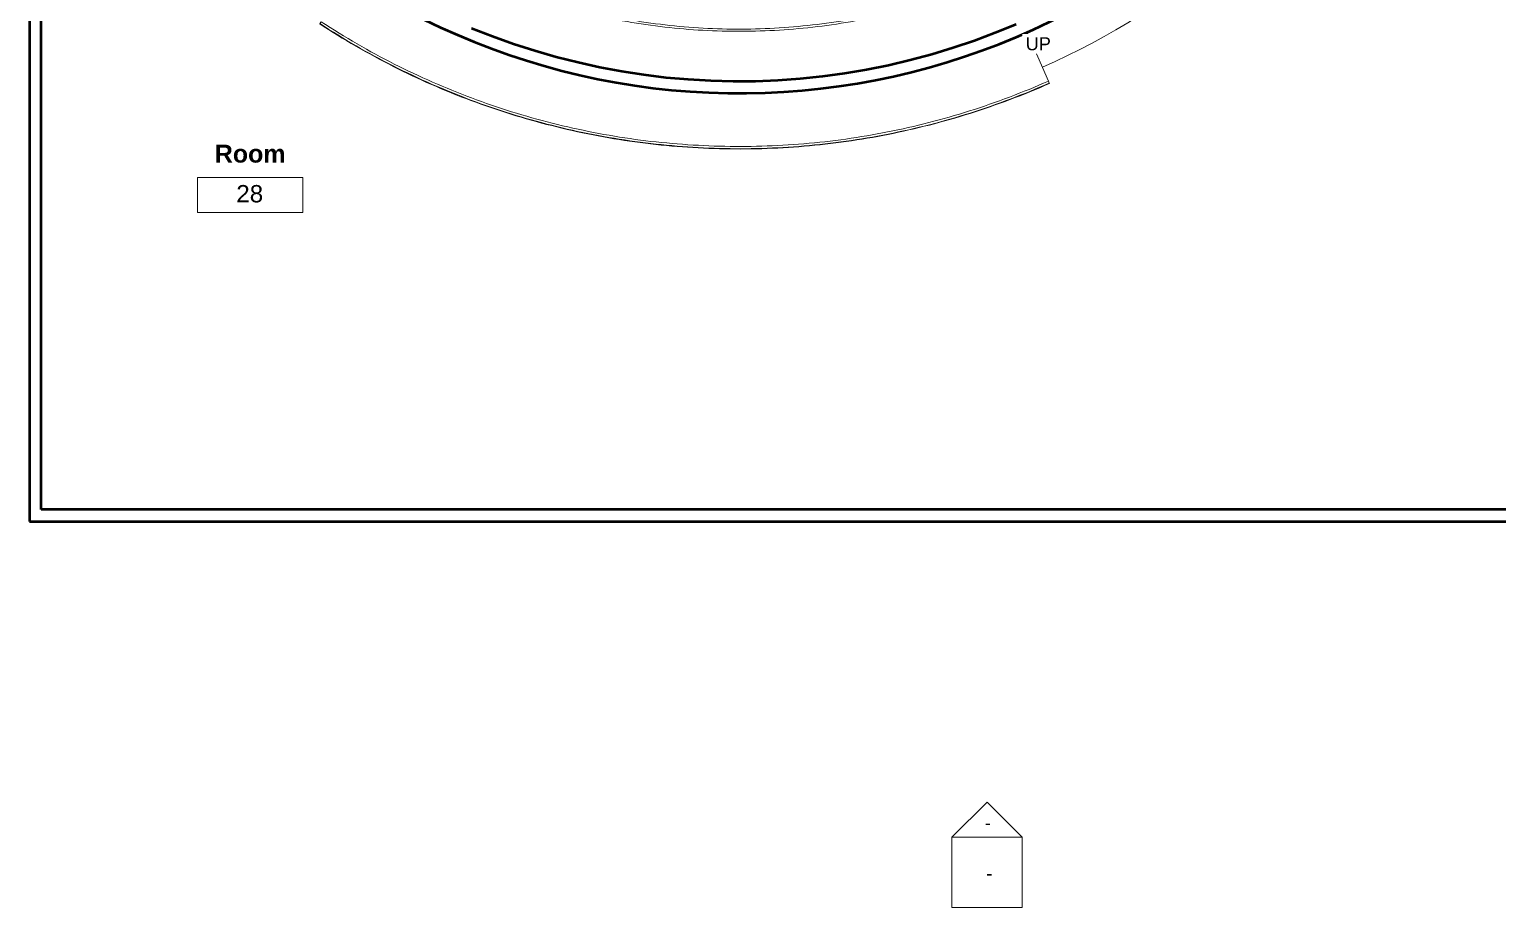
# Model space of a CAD drawing. Header units: inches. Extents: x -1067 to 992, y -835 to 901.
# Drawn here: x -702 to 299, y -835 to -235 of the extents above; entities that cross this region are included whole.
import ezdxf

# ---------------------------------------------------------------- set-up
doc = ezdxf.new("R2010")
doc.units = ezdxf.units.IN
doc.header["$MEASUREMENT"] = 0
for name, color, linetype, lineweight in [('A-ANNO-SYMB', 6, 'Continuous', 9), ('A-ANNO-TEXT', 2, 'Continuous', 9), ('A-AREA-IDEN', 2, 'Continuous', 9), ('A-DETL', 5, 'Continuous', 9), ('A-FLOR-HRAL', 1, 'Continuous', 9), ('A-FLOR-OTLN', 6, 'Continuous', 13), ('A-FLOR-STRS', 2, 'Continuous', 9), ('A-WALL', 2, 'Continuous', 13)]:
    doc.layers.add(name, color=color, linetype=linetype, lineweight=lineweight)

# ---------------------------------------------------------------- blocks, each defined once
blk = doc.blocks.new('Railing - Railing-189355-Ground')
at = {"layer": 'A-FLOR-HRAL'}
for p, q in [((-503.3, -230.3), (-504.1, -231.6)), ((-504.1, -231.6), (-503.3, -230.3)), ((-6.9, -272.1), (-7.5, -270.8)), ((-7.5, -270.8), (-6.9, -272.1)), ((-7.5, -270.8), (-6.9, -272.1))]:
    blk.add_line(p, q, dxfattribs=at)
for points in [[(-504.1, -231.6), (-488, -242.1), (-454.6, -261.4), (-401.6, -284.7), (-346.3, -302), (-289.5, -313), (-231.8, -317.8), (-174, -316.1), (-116.6, -308), (-60.6, -293.6), (-24.5, -279.9), (-6.9, -272.1)], [(-6.9, -272.1), (-24.5, -279.9), (-60.6, -293.6), (-116.6, -308), (-174, -316.1), (-231.8, -317.8), (-289.5, -313), (-346.3, -302), (-401.6, -284.7), (-454.6, -261.4), (-488, -242.1), (-504.1, -231.6)], [(-7.5, -270.8), (-25, -278.5), (-61, -292.2), (-116.9, -306.5), (-174.1, -314.6), (-231.8, -316.2), (-289.3, -311.6), (-346, -300.5), (-401.1, -283.3), (-453.9, -260.1), (-487.2, -240.8), (-503.3, -230.3)], [(-7.5, -270.8), (-25, -278.5), (-61, -292.2), (-116.9, -306.5), (-174.1, -314.6), (-231.8, -316.2), (-289.3, -311.6), (-346, -300.5), (-401.1, -283.3), (-453.9, -260.1), (-487.2, -240.8), (-503.3, -230.3)]]:
    blk.add_open_spline(points, degree=3, dxfattribs=at)
blk = doc.blocks.new('Railing - Railing-200684-Ground')
at = {"layer": 'A-FLOR-HRAL'}
for p, q in [((222.4, 173.9), (220.9, 174)), ((220.9, 174), (222.4, 173.9)), ((-431.7, -180.2), (-432.4, -181.5)), ((-432.4, -181.5), (-431.7, -180.2)), ((-432.4, -181.5), (-431.7, -180.2))]:
    blk.add_line(p, q, dxfattribs=at)
for points in [[(-432.4, -181.5), (-417.2, -189.9), (-385.8, -205), (-336.4, -221.8), (-285.3, -232.8), (-233.3, -237.6), (-181.1, -236.3), (-129.4, -228.9), (-78.9, -215.4), (-30.4, -196.1), (15.5, -171.1), (58.2, -141), (97, -106), (131.4, -66.7), (161, -23.7), (185.3, 22.6), (203.9, 71.4), (216.7, 122), (221.2, 156.5), (222.4, 173.9)], [(-432.4, -181.5), (-417.2, -189.9), (-385.8, -205), (-336.4, -221.8), (-285.3, -232.8), (-233.3, -237.6), (-181.1, -236.3), (-129.4, -228.9), (-78.9, -215.4), (-30.4, -196.1), (15.5, -171.1), (58.2, -141), (97, -106), (131.4, -66.7), (161, -23.7), (185.3, 22.6), (203.9, 71.4), (216.7, 122), (221.2, 156.5), (222.4, 173.9)], [(220.9, 174), (219.7, 156.7), (215.2, 122.3), (202.5, 71.8), (183.9, 23.2), (159.7, -22.9), (130.2, -65.8), (95.9, -105), (57.3, -139.8), (14.7, -169.9), (-31, -194.7), (-79.4, -214), (-129.7, -227.4), (-181.2, -234.8), (-233.2, -236.1), (-285.1, -231.3), (-336, -220.4), (-385.2, -203.6), (-416.5, -188.6), (-431.7, -180.2)], [(-431.7, -180.2), (-416.5, -188.6), (-385.2, -203.6), (-336, -220.4), (-285.1, -231.3), (-233.2, -236.1), (-181.2, -234.8), (-129.7, -227.4), (-79.4, -214), (-31, -194.7), (14.7, -169.9), (57.3, -139.8), (95.9, -105), (130.2, -65.8), (159.7, -22.9), (183.9, 23.2), (202.5, 71.8), (215.2, 122.3), (219.7, 156.7), (220.9, 174)]]:
    blk.add_open_spline(points, degree=3, dxfattribs=at)
blk = doc.blocks.new('Elevation - Detail Number-151647-Ground')
at = {"layer": 'A-ANNO-SYMB'}
for p, q in [((-0.25, -0.25), (-0.25, 0.25)), ((-0.25, 0.25), (0.25, 0.25)), ((0.25, 0.25), (0.25, -0.25)), ((0.25, -0.25), (-0.25, -0.25))]:
    blk.add_line(p, q, dxfattribs=at)
blk = doc.blocks.new('Elevation - Detail Number-151370-Ground')
at = {"layer": 'A-ANNO-SYMB'}
for p, q in [((0, 0.25), (-0.25, 0)), ((0.25, 0), (0, 0.25)), ((-0.25, 0), (0.25, 0))]:
    blk.add_line(p, q, dxfattribs=at)
blk = doc.blocks.new('Room Tag - Room Tag-84095-Ground')
at = {"layer": 'A-AREA-IDEN'}
for p, q in [((-0.375, -0.0625), (-0.375, -0.3125)), ((-0.375, -0.0625), (0.375, -0.0625)), ((0.375, -0.0625), (0.375, -0.3125)), ((-0.375, -0.3125), (0.375, -0.3125))]:
    blk.add_line(p, q, dxfattribs=at)

msp = doc.modelspace()

# ---------------------------------------------------------------- linework, layer by layer
at = {"layer": 'A-DETL'}
msp.add_arc((-218.2, 204.9), 510, 293.8995, 360, dxfattribs=at)
at = {"layer": 'A-FLOR-OTLN'}
for radius, start, end in [(484, 245.7718, 246.4414), (476, 249.0331, 249.527), (476, 291.4198, 292.1315), (484, 293.6145, 294.2732), (484, 247.6119, 248.2804), (484, 249.452, 250.1193), (476, 250.876, 251.3794), (476, 252.7189, 253.2317), (476, 287.734, 288.4267), (476, 289.5769, 290.2791), (484, 289.9342, 290.59), (484, 291.7744, 292.4314), (484, 251.2921, 251.9583), (484, 253.1322, 253.7973), (476, 254.5618, 255.0841), (476, 256.4047, 256.9364), (476, 282.2053, 282.8696), (476, 284.0482, 284.7219), (476, 285.8911, 286.5743), (484, 286.254, 286.9084), (484, 288.0941, 288.7491), (484, 254.9723, 255.6364), (484, 256.8124, 257.4754), (476, 258.2476, 258.7888), (484, 258.6525, 259.3145), (476, 260.0905, 260.6411), (476, 261.9334, 262.4935), (476, 263.7763, 264.3458), (476, 265.6192, 266.1982), (476, 272.9908, 273.6077), (476, 274.8337, 275.46), (476, 276.6766, 277.3124), (476, 278.5195, 279.1648), (476, 280.3624, 281.0172), (484, 280.7337, 281.3877), (484, 282.5738, 283.2278), (484, 284.4139, 285.068), (484, 260.4926, 261.1537), (484, 262.3327, 262.9928), (484, 264.1728, 264.832), (484, 266.0129, 266.6713), (476, 267.4621, 268.0506), (484, 267.853, 268.5106), (476, 269.305, 269.9029), (484, 269.6931, 270.3499), (476, 271.1479, 271.7553), (484, 271.5332, 272.1894), (484, 273.3733, 274.0288), (484, 275.2134, 275.8684), (484, 277.0535, 277.7081), (484, 278.8936, 279.5478)]:
    msp.add_arc((-218.2, 204.9), radius, start, end, dxfattribs=at)
at = {"layer": 'A-FLOR-STRS'}
for p, q in [((-22.1, -237.6), (-7.5, -270.8)), ((-6.9, -272.1), (-6.8, -272.4))]:
    msp.add_line(p, q, dxfattribs=at)
for points, knots in [([(-251.6, -278), (-253.6, -277.8), (-275.6, -276.2), (-317.5, -270.1), (-375.8, -254.1), (-431.6, -230.9), (-466.6, -211), (-483.4, -200)], [19.975781, 19.975781, 19.975781, 19.975781, 20.487984, 25.60998, 30.731976, 35.853972, 40.975969, 40.975969, 40.975969, 40.975969]), ([(-398.8, -235.5), (-398.7, -235.6), (-394.1, -237.5), (-389.4, -239.3), (-384.9, -241)], [4.662275, 4.662275, 4.662275, 4.662275, 4.703137, 5.915148, 5.915148, 5.915148, 5.915148]), ([(-78.7, -250.2), (-75.3, -249.1), (-71.8, -248), (-68.4, -246.9), (-68.4, -246.9)], [32.0220642, 32.0220642, 32.0220642, 32.0220642, 32.9219592, 32.927378, 32.927378, 32.927378, 32.927378]), ([(-346.6, -253.5), (-346.1, -253.6), (-342.6, -254.6), (-339, -255.5), (-335.9, -256.3)], [9.2873604, 9.2873604, 9.2873604, 9.2873604, 9.406274, 10.209811, 10.209811, 10.209811, 10.209811]), ([(-292.9, -265.2), (-292, -265.4), (-288, -266), (-284, -266.6), (-280.8, -267)], [13.893044, 13.893044, 13.893044, 13.893044, 14.109411, 14.917068, 14.917068, 14.917068, 14.917068]), ([(-184.7, -269.9), (-182.5, -269.8), (-178.8, -269.5), (-175.1, -269.2), (-173.4, -269)], [22.9792955, 22.9792955, 22.9792955, 22.9792955, 23.5156851, 23.9206946, 23.9206946, 23.9206946, 23.9206946]), ([(-133.5, -263.5), (-129.9, -262.9), (-125.5, -262), (-121.2, -261.1), (-120.4, -260.9)], [27.294276, 27.294276, 27.294276, 27.294276, 28.218822, 28.414194, 28.414194, 28.414194, 28.414194]), ([(-240.6, -270.6), (-238.5, -270.7), (-234.7, -270.8), (-230.8, -270.9), (-228.9, -271)], [18.2920632, 18.2920632, 18.2920632, 18.2920632, 18.8125481, 19.2716582, 19.2716582, 19.2716582, 19.2716582]), ([(-193.8, -278.5), (-195, -278.6), (-196.9, -278.6), (-198.8, -278.7), (-199.6, -278.7)], [15.0711943, 15.0711943, 15.0711943, 15.0711943, 15.3659882, 15.5566271, 15.5566271, 15.5566271, 15.5566271])]:
    msp.add_open_spline(points, degree=3, knots=knots, dxfattribs=at)
for points in [[(-6.8, -272.4), (-24.4, -280.2), (-60.5, -293.8), (-116.6, -308.2), (-173.9, -316.3), (-231.8, -318), (-289.6, -313.3), (-346.4, -302.2), (-401.7, -285), (-454.7, -261.7), (-488.1, -242.3), (-504.3, -231.8)], [(-46.4, -239), (-42.7, -237.6), (-39.1, -236.1), (-35.5, -234.6)], [(-22.1, -237.6), (-22.8, -237.9), (-23.5, -238.2), (-24.2, -238.5)], [(-379.6, -242.9), (-376.1, -244.2), (-372.5, -245.4), (-369, -246.6)], [(-362.9, -248.6), (-359.6, -249.7), (-356.2, -250.7), (-352.8, -251.7)], [(-62.3, -244.8), (-58.9, -243.7), (-55.5, -242.5), (-52.2, -241.2)], [(-34.5, -242.9), (-36.2, -243.6), (-38, -244.3), (-39.8, -245)], [(-330.3, -257.7), (-325.9, -258.8), (-321.5, -259.8), (-317.2, -260.7)], [(-117.1, -260.2), (-111.6, -259), (-106.2, -257.8), (-100.7, -256.4)], [(-96.3, -255.2), (-92.4, -254.2), (-88.4, -253.1), (-84.5, -251.9)], [(-71.4, -256.3), (-73, -256.8), (-74.7, -257.3), (-76.3, -257.8)], [(-53.7, -250.3), (-54.3, -250.5), (-54.9, -250.7), (-55.5, -250.9)], [(-313.9, -261.4), (-308.4, -262.5), (-302.9, -263.6), (-297.4, -264.5)], [(-274.7, -267.7), (-271.1, -268.2), (-267.5, -268.6), (-263.9, -268.9)], [(-257.5, -269.5), (-254, -269.8), (-250.4, -270), (-246.8, -270.2)], [(-167.1, -268.4), (-163.6, -268), (-160.1, -267.6), (-156.5, -267.1)], [(-150.2, -266.2), (-146.6, -265.7), (-142.9, -265.1), (-139.3, -264.5)], [(-120.5, -269.1), (-122.7, -269.6), (-124.9, -270), (-127.1, -270.4)], [(-103.9, -265.4), (-106.1, -265.9), (-108.2, -266.5), (-110.4, -267)], [(-87.5, -261.1), (-89.6, -261.7), (-91.6, -262.3), (-93.7, -262.8)], [(-244.6, -278.4), (-246.9, -278.3), (-249.1, -278.1), (-251.3, -278)], [(-227.6, -279), (-229.8, -279), (-232.1, -278.9), (-234.3, -278.8)], [(-223.8, -271.1), (-218.2, -271.1), (-212.6, -271.1), (-207, -271)], [(-210.7, -279.1), (-212.9, -279.1), (-215, -279.1), (-217.2, -279.1)], [(-205.3, -270.9), (-200.3, -270.8), (-195.3, -270.6), (-190.3, -270.3)], [(-177.1, -277.4), (-177.7, -277.4), (-178.3, -277.5), (-179, -277.5)], [(-155.3, -275), (-157, -275.2), (-158.7, -275.4), (-160.4, -275.6)], [(-137.4, -272.3), (-139.5, -272.7), (-141.6, -273), (-143.7, -273.3)]]:
    msp.add_open_spline(points, degree=3, dxfattribs=at)
at = {"layer": 'A-WALL', "lineweight": 50}
for p, q in [((-702.2, 204.9), (-702.2, -571.1)), ((-694.2, -563.1), (-694.2, 117.3)), ((553.3, -563.1), (-694.2, -563.1)), ((-702.2, -571.1), (561.3, -571.1))]:
    msp.add_line(p, q, dxfattribs=at)
msp.add_lwpolyline([(-29.6, -232.1), (-43.7, -237.9), (-57.9, -243.3), (-72.4, -248.2), (-87, -252.7), (-101.7, -256.6), (-116.5, -260.1), (-131.5, -263.1), (-146.5, -265.7), (-161.6, -267.7), (-176.8, -269.3), (-192, -270.4), (-207.2, -271), (-222.5, -271.1), (-237.7, -270.7), (-253, -269.8), (-268.1, -268.5), (-283.3, -266.6), (-298.4, -264.3), (-313.3, -261.5), (-328.2, -258.2), (-343, -254.5), (-357.7, -250.2), (-372.2, -245.5), (-386.5, -240.4), (-400.7, -234.8)], dxfattribs=at)
msp.add_arc((-218.2, 204.9), 484, 219.7076, 315.3773, dxfattribs=at)

# ---------------------------------------------------------------- block references
at = {"layer": 'A-ANNO-SYMB', "xscale": 95.99999999999994, "yscale": 95.99999999999994, "zscale": 95.99999999999994}
for name, p in [('Elevation - Detail Number-151370-Ground', (-49.3, -786.6)), ('Elevation - Detail Number-151647-Ground', (-49.3, -810.6))]:
    msp.add_blockref(name, p, dxfattribs=at)
at = {"layer": 'A-AREA-IDEN', "xscale": 95.99999999999994, "yscale": 95.99999999999994, "zscale": 95.99999999999994}
msp.add_blockref('Room Tag - Room Tag-84095-Ground', (-551.7, -330.5), dxfattribs=at)
at = {"layer": 'A-FLOR-HRAL'}
for name in ['Railing - Railing-200684-Ground', 'Railing - Railing-189355-Ground']:
    msp.add_blockref(name, (0, 0), dxfattribs=at)

# ---------------------------------------------------------------- texts
at = {"layer": 'A-AREA-IDEN', "attachment_point": 2, "line_spacing_factor": 0.938532}
for s, insert, char_height, width in [('\\fArial|b1|i0|c0|p34|;Room', (-551.7, -314.2), 12.177, 56.016), ('\\fArial|b0|i0|c0|p34|;28', (-552, -341.7), 11.802, 21.888)]:
    msp.add_mtext(s, dxfattribs=dict(at, insert=insert, char_height=char_height, width=width))

# ---------------------------------------------------------------- next in the draw order: texts
at = {"layer": 'A-ANNO-SYMB', "char_height": 8.852, "width": 4.86, "attachment_point": 2, "line_spacing_factor": 0.938532, "bg_fill": 3, "box_fill_scale": 1.25, "bg_fill_color": 0, "bg_fill_transparency": 0}
for insert in [(-48.8, -772.4), (-47.8, -806.8)]:
    msp.add_mtext('\\fArial|b0|i0|c0|p34|;-', dxfattribs=dict(at, insert=insert))
at = {"layer": 'A-ANNO-TEXT', "insert": (-23, -240.9), "char_height": 8.852, "width": 20.437, "attachment_point": 1, "line_spacing_factor": 0.938532, "bg_fill": 3, "box_fill_scale": 1.25, "bg_fill_color": 0, "bg_fill_transparency": 0}
msp.add_mtext('\\fArial|b0|i0|c0|p34|;UP', dxfattribs=at)

doc.saveas('drawing.dxf')
